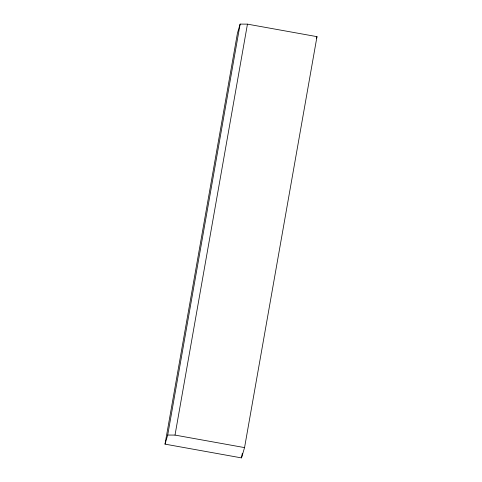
<?xml version="1.0" encoding="UTF-8"?>
<svg xmlns="http://www.w3.org/2000/svg" width="482" height="482" viewBox="0 0 482 482"><rect width="100%" height="100%" fill="white"/><g stroke="black" fill="none" stroke-linecap="round" stroke-linejoin="round"><path stroke-width="0.72" d="M165.013 444.133L237.445 33.186L240.132 24.1L247.447 24.142L316.987 36.656L244.555 447.603L241.506 457.9L165.013 444.133L167.706 435.047L240.132 24.1M167.706 435.047L175.014 435.089L247.447 24.142M241.506 457.9L242.289 453.46M316.379 38.717L316.987 36.656M175.014 435.089L244.555 447.603"/></g></svg>
